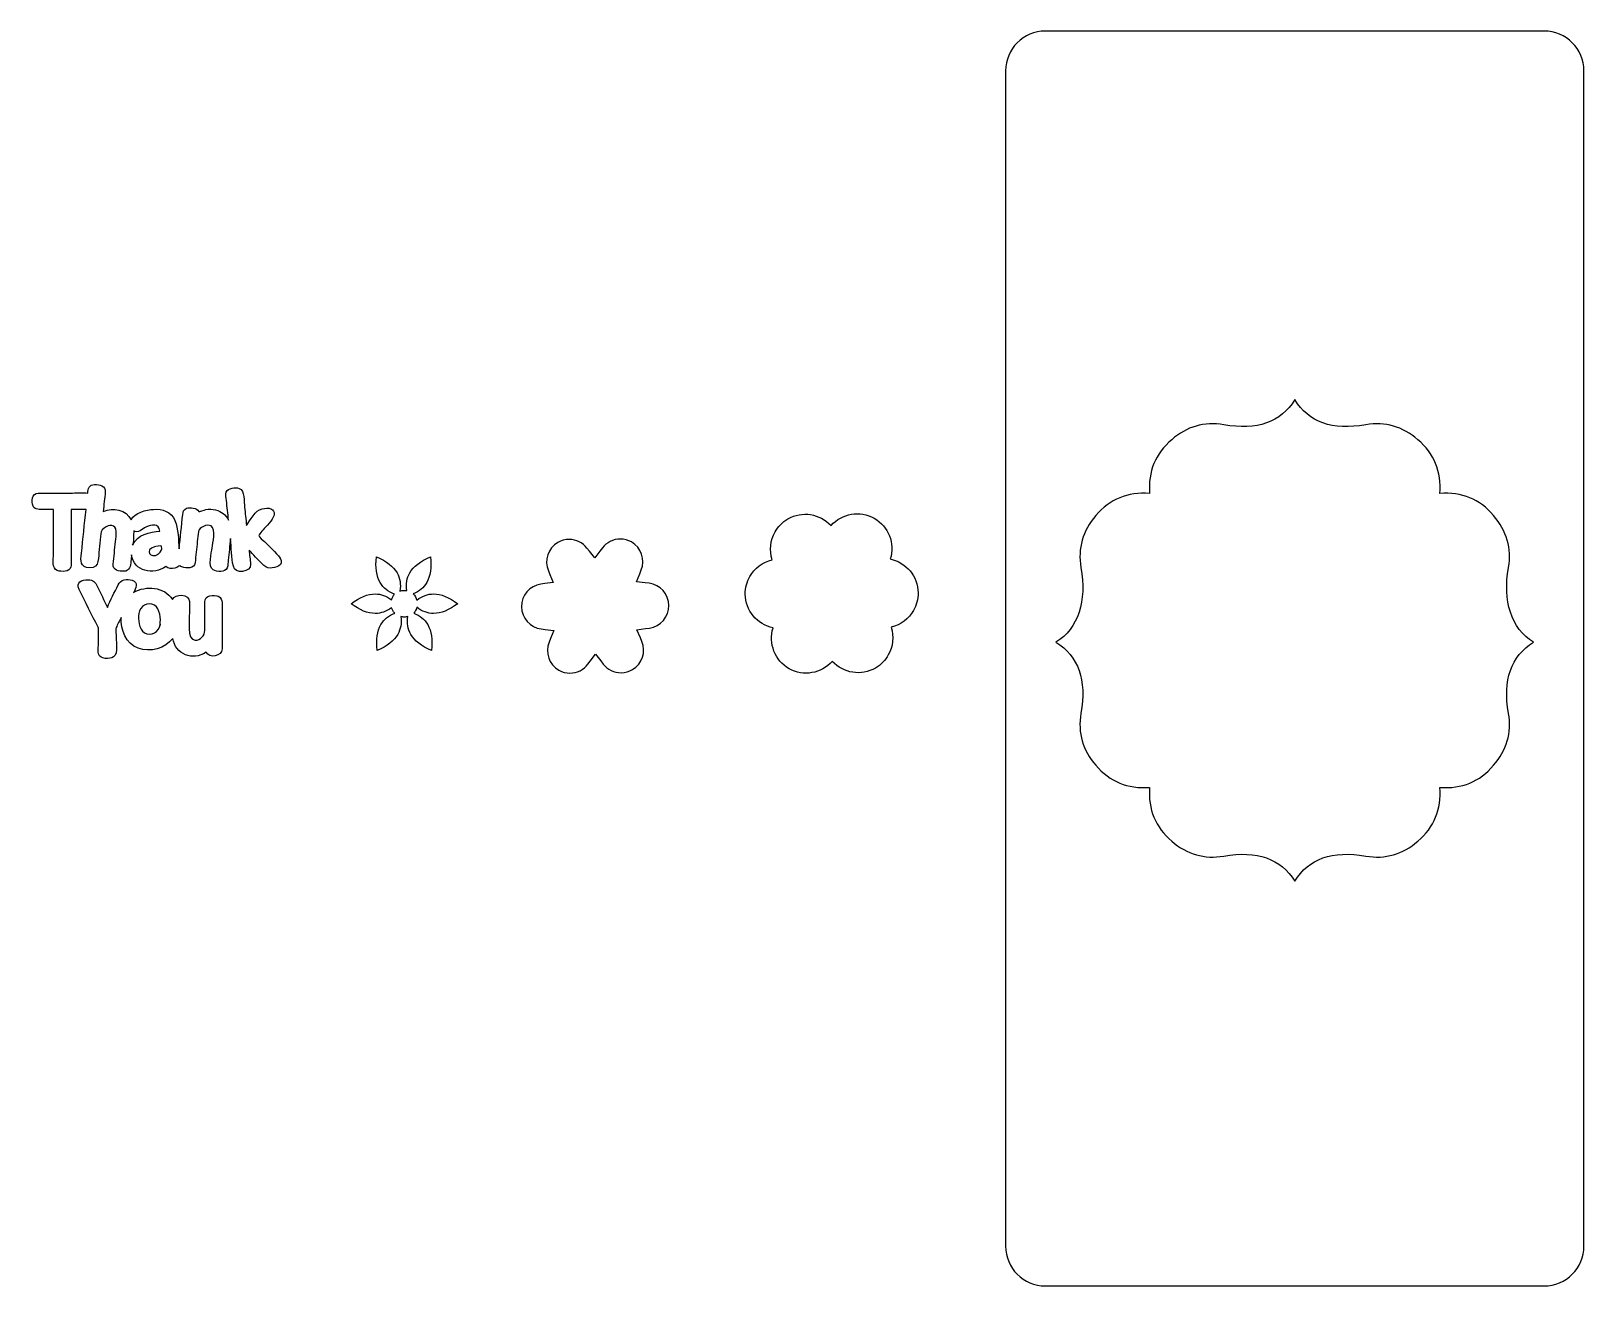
# Model space of a CAD drawing. Header units: centimetres. Extents: x -6.2 to 6.2, y -5 to 5.
import ezdxf

# ---------------------------------------------------------------- set-up
doc = ezdxf.new("R2010")
doc.units = ezdxf.units.CM
doc.header["$MEASUREMENT"] = 0
doc.layers.add('Layer 1', color=7, linetype='Continuous')

msp = doc.modelspace()

# ---------------------------------------------------------------- linework, layer by layer
at = {"layer": 'Layer 1', "color": 243}
for points, knots in [([(6.19535, -4.68368), (6.19535, -4.85905), (6.05319, -5.00118), (5.87785, -5.00118), (5.87785, -5.00118), (5.87785, -5.00118), (1.90095, -5.00118), (1.90095, -5.00118), (1.90095, -5.00118), (1.72558, -5.00118), (1.58345, -4.85905), (1.58345, -4.68368), (1.58345, -4.68368), (1.58345, -4.68368), (1.58345, 4.68257), (1.58345, 4.68257), (1.58345, 4.68257), (1.58345, 4.85791), (1.72558, 5.00007), (1.90095, 5.00007), (1.90095, 5.00007), (1.90095, 5.00007), (5.87788, 5.00007), (5.87788, 5.00007), (5.87788, 5.00007), (6.05322, 5.00007), (6.19538, 4.85791), (6.19538, 4.68257), (6.19538, 4.68257), (6.19538, 4.68257), (6.19538, -4.68368), (6.19538, -4.68368), (6.19538, -4.68368), (6.19538, -4.68368), (6.19535, -4.68368), (6.19535, -4.68368)], [0, 0, 0, 0, 0.1, 0.1, 0.1, 0.1, 0.2, 0.2, 0.2, 0.2, 0.3, 0.3, 0.3, 0.3, 0.4, 0.4, 0.4, 0.4, 0.5, 0.5, 0.5, 0.5, 0.6, 0.6, 0.6, 0.6, 0.7, 0.7, 0.7, 0.7, 0.8, 0.8, 0.8, 0.8, 1, 1, 1, 1]), ([(-4.2014, 0.79909), (-4.23421, 0.84814), (-4.2857, 0.88968), (-4.32615, 0.93215), (-4.32615, 0.93215), (-4.33337, 0.93969), (-4.36994, 0.96787), (-4.37052, 0.97872), (-4.37052, 0.97872), (-4.37123, 0.99325), (-4.32364, 1.03661), (-4.31459, 1.0478), (-4.31459, 1.0478), (-4.29805, 1.0682), (-4.27945, 1.08804), (-4.2645, 1.10966), (-4.2645, 1.10966), (-4.24595, 1.13411), (-4.23809, 1.17369), (-4.27106, 1.19089), (-4.27106, 1.19089), (-4.29236, 1.20195), (-4.32234, 1.19703), (-4.34477, 1.19269), (-4.34477, 1.19269), (-4.40028, 1.18184), (-4.43841, 1.10014), (-4.46904, 1.05839), (-4.46904, 1.05839), (-4.47425, 1.10779), (-4.47944, 1.15724), (-4.48465, 1.20669), (-4.48465, 1.20669), (-4.48849, 1.24339), (-4.48118, 1.34152), (-4.52749, 1.35557), (-4.52749, 1.35557), (-4.5572, 1.3656), (-4.61581, 1.35888), (-4.62996, 1.32641), (-4.62996, 1.32641), (-4.63832, 1.3071), (-4.63089, 1.27913), (-4.62882, 1.25918), (-4.62882, 1.25918), (-4.62329, 1.20692), (-4.61781, 1.1547), (-4.61234, 1.10244), (-4.61234, 1.10244), (-4.63306, 1.1443), (-4.66986, 1.17266), (-4.71534, 1.18361), (-4.71534, 1.18361), (-4.74114, 1.18975), (-4.76778, 1.19126), (-4.79379, 1.18615), (-4.79379, 1.18615), (-4.80257, 1.18446), (-4.84774, 1.16559), (-4.84991, 1.17017), (-4.84991, 1.17017), (-4.86475, 1.20065), (-4.91849, 1.20753), (-4.94751, 1.19673), (-4.94751, 1.19673), (-4.97061, 1.18768), (-4.97521, 1.16778), (-4.97749, 1.14625), (-4.97749, 1.14625), (-4.98699, 1.05534), (-4.99657, 0.96445), (-5.00612, 0.87349), (-5.00612, 0.87349), (-5.01371, 0.94538), (-5.01109, 1.03235), (-5.03951, 1.09974), (-5.03951, 1.09974), (-5.06875, 1.16951), (-5.13955, 1.19266), (-5.21025, 1.18811), (-5.21025, 1.18811), (-5.26544, 1.18454), (-5.36347, 1.16242), (-5.38874, 1.1045), (-5.38874, 1.1045), (-5.42941, 1.18496), (-5.53281, 1.20864), (-5.61163, 1.17194), (-5.61163, 1.17194), (-5.60615, 1.22398), (-5.60068, 1.27597), (-5.5952, 1.32804), (-5.5952, 1.32804), (-5.58999, 1.37765), (-5.64301, 1.38508), (-5.6801, 1.38596), (-5.6801, 1.38596), (-5.72476, 1.38503), (-5.73116, 1.35305), (-5.73497, 1.31635), (-5.73497, 1.31635), (-5.7777, 1.32611), (-5.83001, 1.31775), (-5.87335, 1.31775), (-5.87335, 1.31775), (-5.94426, 1.31775), (-6.01519, 1.31775), (-6.0861, 1.31775), (-6.0861, 1.31775), (-6.10052, 1.31775), (-6.11499, 1.31775), (-6.12947, 1.31775), (-6.12947, 1.31775), (-6.17979, 1.31775), (-6.18699, 1.24928), (-6.17077, 1.21398), (-6.17077, 1.21398), (-6.15489, 1.18152), (-6.1165, 1.188), (-6.08684, 1.188), (-6.08684, 1.188), (-6.08115, 1.188), (-6.00784, 1.18832), (-6.00784, 1.18774), (-6.00784, 1.18774), (-6.00784, 1.06796), (-6.00784, 0.94811), (-6.00784, 0.82833), (-6.00784, 0.82833), (-6.00784, 0.79248), (-6.02221, 0.71541), (-5.97755, 0.70027), (-5.97755, 0.70027), (-5.94514, 0.68889), (-5.88098, 0.68823), (-5.86883, 0.72932), (-5.86883, 0.72932), (-5.86465, 0.74358), (-5.86703, 0.76147), (-5.86703, 0.77605), (-5.86703, 0.77605), (-5.86703, 0.88464), (-5.86703, 0.99325), (-5.86703, 1.10183), (-5.86703, 1.10183), (-5.86703, 1.13046), (-5.86703, 1.15914), (-5.86703, 1.18777), (-5.86703, 1.18777), (-5.86703, 1.18833), (-5.7599, 1.18803), (-5.74852, 1.18803), (-5.74852, 1.18803), (-5.76077, 1.0713), (-5.77307, 0.95451), (-5.78538, 0.83777), (-5.78538, 0.83777), (-5.79173, 0.77721), (-5.79932, 0.72635), (-5.71757, 0.72244), (-5.71757, 0.72244), (-5.63862, 0.71866), (-5.64957, 0.81121), (-5.64367, 0.86714), (-5.64367, 0.86714), (-5.63994, 0.90238), (-5.63629, 0.93757), (-5.63256, 0.97276), (-5.63256, 0.97276), (-5.62899, 1.00639), (-5.63235, 1.01668), (-5.60414, 1.03864), (-5.60414, 1.03864), (-5.56511, 1.06893), (-5.5118, 1.07306), (-5.50751, 1.01186), (-5.50751, 1.01186), (-5.50571, 0.98551), (-5.5105, 0.95786), (-5.5133, 0.93161), (-5.5133, 0.93161), (-5.51965, 0.87115), (-5.52597, 0.81075), (-5.53232, 0.75026), (-5.53232, 0.75026), (-5.53708, 0.70531), (-5.4826, 0.69197), (-5.44773, 0.6948), (-5.44773, 0.6948), (-5.39719, 0.69522), (-5.39518, 0.73708), (-5.39114, 0.77558), (-5.39114, 0.77558), (-5.38939, 0.79196), (-5.38767, 0.80828), (-5.38598, 0.82466), (-5.38598, 0.82466), (-5.36897, 0.69189), (-5.20863, 0.66168), (-5.11235, 0.73272), (-5.11235, 0.73272), (-5.09494, 0.71266), (-5.06414, 0.7151), (-5.04057, 0.71949), (-5.04057, 0.71949), (-5.02869, 0.72177), (-5.01726, 0.72632), (-5.00821, 0.73462), (-5.00821, 0.73462), (-4.99781, 0.74444), (-4.99678, 0.73409), (-4.98429, 0.72957), (-4.98429, 0.72957), (-4.94987, 0.7169), (-4.88436, 0.71364), (-4.87917, 0.76312), (-4.87917, 0.76312), (-4.87322, 0.81929), (-4.86729, 0.87552), (-4.86139, 0.93174), (-4.86139, 0.93174), (-4.85861, 0.95825), (-4.85581, 0.98476), (-4.85303, 1.01127), (-4.85303, 1.01127), (-4.84956, 1.0444), (-4.77956, 1.07345), (-4.75169, 1.05583), (-4.75169, 1.05583), (-4.71158, 1.03051), (-4.73912, 0.91962), (-4.74333, 0.88044), (-4.74333, 0.88044), (-4.74735, 0.84168), (-4.77905, 0.73204), (-4.7347, 0.70695), (-4.7347, 0.70695), (-4.70546, 0.68933), (-4.63961, 0.68467), (-4.62328, 0.72224), (-4.62328, 0.72224), (-4.61547, 0.74028), (-4.61677, 0.76529), (-4.61476, 0.78426), (-4.61476, 0.78426), (-4.60881, 0.84109), (-4.60283, 0.8979), (-4.59687, 0.95463), (-4.59687, 0.95463), (-4.58944, 0.88377), (-4.59171, 0.80374), (-4.57377, 0.73489), (-4.57377, 0.73489), (-4.56596, 0.67031), (-4.42986, 0.68486), (-4.43677, 0.75071), (-4.43677, 0.75071), (-4.44069, 0.78812), (-4.44463, 0.82553), (-4.44854, 0.86289), (-4.44854, 0.86289), (-4.41396, 0.8263), (-4.3794, 0.78965), (-4.34482, 0.75303), (-4.34482, 0.75303), (-4.32548, 0.73252), (-4.3095, 0.72141), (-4.27984, 0.7198), (-4.27984, 0.7198), (-4.23886, 0.72104), (-4.16264, 0.74218), (-4.2014, 0.79909), (-4.2014, 0.79909), (-4.20404, 0.80306), (-4.19658, 0.79206), (-4.2014, 0.79909)], [0, 0, 0, 0, 0.01428571, 0.01428571, 0.01428571, 0.01428571, 0.02857143, 0.02857143, 0.02857143, 0.02857143, 0.04285714, 0.04285714, 0.04285714, 0.04285714, 0.05714286, 0.05714286, 0.05714286, 0.05714286, 0.07142857, 0.07142857, 0.07142857, 0.07142857, 0.08571429, 0.08571429, 0.08571429, 0.08571429, 0.1, 0.1, 0.1, 0.1, 0.11428571, 0.11428571, 0.11428571, 0.11428571, 0.12857143, 0.12857143, 0.12857143, 0.12857143, 0.14285714, 0.14285714, 0.14285714, 0.14285714, 0.15714286, 0.15714286, 0.15714286, 0.15714286, 0.17142857, 0.17142857, 0.17142857, 0.17142857, 0.18571429, 0.18571429, 0.18571429, 0.18571429, 0.2, 0.2, 0.2, 0.2, 0.21428571, 0.21428571, 0.21428571, 0.21428571, 0.22857143, 0.22857143, 0.22857143, 0.22857143, 0.24285714, 0.24285714, 0.24285714, 0.24285714, 0.25714286, 0.25714286, 0.25714286, 0.25714286, 0.27142857, 0.27142857, 0.27142857, 0.27142857, 0.28571429, 0.28571429, 0.28571429, 0.28571429, 0.3, 0.3, 0.3, 0.3, 0.31428571, 0.31428571, 0.31428571, 0.31428571, 0.32857143, 0.32857143, 0.32857143, 0.32857143, 0.34285714, 0.34285714, 0.34285714, 0.34285714, 0.35714286, 0.35714286, 0.35714286, 0.35714286, 0.37142857, 0.37142857, 0.37142857, 0.37142857, 0.38571429, 0.38571429, 0.38571429, 0.38571429, 0.4, 0.4, 0.4, 0.4, 0.41428571, 0.41428571, 0.41428571, 0.41428571, 0.42857143, 0.42857143, 0.42857143, 0.42857143, 0.44285714, 0.44285714, 0.44285714, 0.44285714, 0.45714286, 0.45714286, 0.45714286, 0.45714286, 0.47142857, 0.47142857, 0.47142857, 0.47142857, 0.48571429, 0.48571429, 0.48571429, 0.48571429, 0.5, 0.5, 0.5, 0.5, 0.51428571, 0.51428571, 0.51428571, 0.51428571, 0.52857143, 0.52857143, 0.52857143, 0.52857143, 0.54285714, 0.54285714, 0.54285714, 0.54285714, 0.55714286, 0.55714286, 0.55714286, 0.55714286, 0.57142857, 0.57142857, 0.57142857, 0.57142857, 0.58571429, 0.58571429, 0.58571429, 0.58571429, 0.6, 0.6, 0.6, 0.6, 0.61428571, 0.61428571, 0.61428571, 0.61428571, 0.62857143, 0.62857143, 0.62857143, 0.62857143, 0.64285714, 0.64285714, 0.64285714, 0.64285714, 0.65714286, 0.65714286, 0.65714286, 0.65714286, 0.67142857, 0.67142857, 0.67142857, 0.67142857, 0.68571429, 0.68571429, 0.68571429, 0.68571429, 0.7, 0.7, 0.7, 0.7, 0.71428571, 0.71428571, 0.71428571, 0.71428571, 0.72857143, 0.72857143, 0.72857143, 0.72857143, 0.74285714, 0.74285714, 0.74285714, 0.74285714, 0.75714286, 0.75714286, 0.75714286, 0.75714286, 0.77142857, 0.77142857, 0.77142857, 0.77142857, 0.78571429, 0.78571429, 0.78571429, 0.78571429, 0.8, 0.8, 0.8, 0.8, 0.81428571, 0.81428571, 0.81428571, 0.81428571, 0.82857143, 0.82857143, 0.82857143, 0.82857143, 0.84285714, 0.84285714, 0.84285714, 0.84285714, 0.85714286, 0.85714286, 0.85714286, 0.85714286, 0.87142857, 0.87142857, 0.87142857, 0.87142857, 0.88571429, 0.88571429, 0.88571429, 0.88571429, 0.9, 0.9, 0.9, 0.9, 0.91428571, 0.91428571, 0.91428571, 0.91428571, 0.92857143, 0.92857143, 0.92857143, 0.92857143, 0.94285714, 0.94285714, 0.94285714, 0.94285714, 0.95714286, 0.95714286, 0.95714286, 0.95714286, 0.97142857, 0.97142857, 0.97142857, 0.97142857, 1, 1, 1, 1]), ([(0.66432, 0.79259), (0.70123, 0.91657), (0.6513, 1.05225), (0.53653, 1.11726), (0.53653, 1.11726), (0.42191, 1.18227), (0.27975, 1.15533), (0.1922, 1.05995), (0.1922, 1.05995), (0.10346, 1.15369), (-0.03875, 1.17854), (-0.15231, 1.11189), (-0.15231, 1.11189), (-0.19613, 1.08615), (-0.23065, 1.04998), (-0.25436, 1.00807), (-0.25436, 1.00807), (-0.29204, 0.94177), (-0.30029, 0.86168), (-0.27703, 0.78638), (-0.27703, 0.78638), (-0.35352, 0.76762), (-0.41805, 0.71926), (-0.45562, 0.65284), (-0.45562, 0.65284), (-0.47919, 0.61109), (-0.49256, 0.56283), (-0.49216, 0.51213), (-0.49216, 0.51213), (-0.49086, 0.38066), (-0.39646, 0.27157), (-0.27031, 0.24337), (-0.27031, 0.24337), (-0.3073, 0.11939), (-0.25735, -0.01661), (-0.14267, -0.08159), (-0.14267, -0.08159), (-0.02768, -0.14681), (0.11443, -0.11958), (0.20166, -0.02412), (0.20166, -0.02412), (0.29064, -0.11757), (0.43285, -0.14268), (0.54623, -0.07632), (0.54623, -0.07632), (0.59005, -0.05052), (0.62457, -0.01435), (0.6482, 0.0275), (0.6482, 0.0275), (0.68577, 0.0937), (0.69413, 0.17379), (0.67109, 0.24925), (0.67109, 0.24925), (0.74758, 0.26806), (0.81195, 0.31637), (0.84937, 0.38252), (0.84937, 0.38252), (0.87313, 0.42443), (0.88646, 0.47264), (0.88612, 0.5236), (0.88612, 0.5236), (0.88469, 0.65537), (0.79015, 0.76457), (0.66432, 0.79259)], [0, 0, 0, 0, 0.05882353, 0.05882353, 0.05882353, 0.05882353, 0.11764706, 0.11764706, 0.11764706, 0.11764706, 0.17647059, 0.17647059, 0.17647059, 0.17647059, 0.23529412, 0.23529412, 0.23529412, 0.23529412, 0.29411765, 0.29411765, 0.29411765, 0.29411765, 0.35294118, 0.35294118, 0.35294118, 0.35294118, 0.41176471, 0.41176471, 0.41176471, 0.41176471, 0.47058824, 0.47058824, 0.47058824, 0.47058824, 0.52941176, 0.52941176, 0.52941176, 0.52941176, 0.58823529, 0.58823529, 0.58823529, 0.58823529, 0.64705882, 0.64705882, 0.64705882, 0.64705882, 0.70588235, 0.70588235, 0.70588235, 0.70588235, 0.76470588, 0.76470588, 0.76470588, 0.76470588, 0.82352941, 0.82352941, 0.82352941, 0.82352941, 0.88235294, 0.88235294, 0.88235294, 0.88235294, 1, 1, 1, 1]), ([(-5.37692, 0.903), (-5.37041, 0.91792), (-5.36824, 0.9906), (-5.3688, 1.01767), (-5.3688, 1.01767), (-5.33382, 0.99301), (-5.3012, 1.03138), (-5.27133, 1.04625), (-5.27133, 1.04625), (-5.22564, 1.06914), (-5.16735, 1.07721), (-5.15925, 1.01503), (-5.15925, 1.01503), (-5.24039, 1.00682), (-5.34141, 0.98735), (-5.37692, 0.903), (-5.37692, 0.903), (-5.37737, 0.90191), (-5.36776, 0.92472), (-5.37692, 0.903)], [0, 0, 0, 0, 0.16666667, 0.16666667, 0.16666667, 0.16666667, 0.33333333, 0.33333333, 0.33333333, 0.33333333, 0.5, 0.5, 0.5, 0.5, 0.66666667, 0.66666667, 0.66666667, 0.66666667, 1, 1, 1, 1]), ([(-5.1734, 0.83211), (-5.23473, 0.78663), (-5.28439, 0.87), (-5.20322, 0.88974), (-5.20322, 0.88974), (-5.19938, 0.89061), (-5.14721, 0.90106), (-5.14657, 0.89485), (-5.14657, 0.89485), (-5.14329, 0.86347), (-5.14546, 0.8531), (-5.1734, 0.83211), (-5.1734, 0.83211), (-5.18332, 0.82476), (-5.16395, 0.83923), (-5.1734, 0.83211)], [0, 0, 0, 0, 0.2, 0.2, 0.2, 0.2, 0.4, 0.4, 0.4, 0.4, 0.6, 0.6, 0.6, 0.6, 1, 1, 1, 1]), ([(-2.09079, 0.5965), (-2.09079, 0.5965), (-2.02279, 0.60626), (-2.02279, 0.60626), (-2.02279, 0.60626), (-2.02279, 0.60626), (-2.04957, 0.66952), (-2.04957, 0.66952), (-2.04957, 0.66952), (-2.04957, 0.66952), (-2.06193, 0.69868), (-2.06193, 0.69868), (-2.06193, 0.69868), (-2.0967, 0.78115), (-2.06436, 0.8778), (-1.98679, 0.92347), (-1.98679, 0.92347), (-1.9593, 0.93958), (-1.92787, 0.94818), (-1.89588, 0.94813), (-1.89588, 0.94813), (-1.83987, 0.94813), (-1.7883, 0.92318), (-1.75422, 0.87955), (-1.75422, 0.87955), (-1.75422, 0.87955), (-1.73469, 0.8546), (-1.73469, 0.8546), (-1.73469, 0.8546), (-1.73469, 0.8546), (-1.69236, 0.80055), (-1.69236, 0.80055), (-1.69236, 0.80055), (-1.69236, 0.80055), (-1.65087, 0.85527), (-1.65087, 0.85527), (-1.65087, 0.85527), (-1.65087, 0.85527), (-1.63163, 0.88054), (-1.63163, 0.88054), (-1.63163, 0.88054), (-1.59813, 0.92488), (-1.54456, 0.9514), (-1.48828, 0.9514), (-1.48828, 0.9514), (-1.45722, 0.9514), (-1.42661, 0.94328), (-1.39962, 0.92804), (-1.39962, 0.92804), (-1.32133, 0.8837), (-1.2876, 0.78773), (-1.32101, 0.70489), (-1.32101, 0.70489), (-1.32101, 0.70489), (-1.333, 0.67544), (-1.333, 0.67544), (-1.333, 0.67544), (-1.333, 0.67544), (-1.35893, 0.61157), (-1.35893, 0.61157), (-1.35893, 0.61157), (-1.35893, 0.61157), (-1.29051, 0.60305), (-1.29051, 0.60305), (-1.29051, 0.60305), (-1.29051, 0.60305), (-1.25895, 0.59908), (-1.25895, 0.59908), (-1.25895, 0.59908), (-1.17016, 0.58807), (-1.1025, 0.5119), (-1.10168, 0.42194), (-1.10168, 0.42194), (-1.10097, 0.33188), (-1.1673, 0.25462), (-1.25585, 0.24216), (-1.25585, 0.24216), (-1.25585, 0.24216), (-1.28718, 0.23782), (-1.28718, 0.23782), (-1.28718, 0.23782), (-1.28718, 0.23782), (-1.35544, 0.22832), (-1.35544, 0.22832), (-1.35544, 0.22832), (-1.35544, 0.22832), (-1.32866, 0.16487), (-1.32866, 0.16487), (-1.32866, 0.16487), (-1.32866, 0.16487), (-1.31641, 0.13582), (-1.31641, 0.13582), (-1.31641, 0.13582), (-1.28167, 0.05293), (-1.31387, -0.04389), (-1.39123, -0.08939), (-1.39123, -0.08939), (-1.41856, -0.1054), (-1.44986, -0.11384), (-1.48174, -0.11384), (-1.48174, -0.11384), (-1.53786, -0.11384), (-1.58974, -0.08878), (-1.62406, -0.0451), (-1.62406, -0.0451), (-1.62406, -0.0451), (-1.64364, -0.02007), (-1.64364, -0.02007), (-1.64364, -0.02007), (-1.64364, -0.02007), (-1.68616, 0.0342), (-1.68616, 0.0342), (-1.68616, 0.0342), (-1.68616, 0.0342), (-1.72754, -0.02089), (-1.72754, -0.02089), (-1.72754, -0.02089), (-1.72754, -0.02089), (-1.74667, -0.04632), (-1.74667, -0.04632), (-1.74667, -0.04632), (-1.78006, -0.09066), (-1.83353, -0.11718), (-1.88981, -0.11718), (-1.88981, -0.11718), (-1.92087, -0.11718), (-1.95156, -0.10906), (-1.97858, -0.09376), (-1.97858, -0.09376), (-2.05676, -0.04947), (-2.09047, 0.0466), (-2.05698, 0.1296), (-2.05698, 0.1296), (-2.05698, 0.1296), (-2.0451, 0.15894), (-2.0451, 0.15894), (-2.0451, 0.15894), (-2.0451, 0.15894), (-2.0192, 0.2227), (-2.0192, 0.2227), (-2.0192, 0.2227), (-2.0192, 0.2227), (-2.08746, 0.23133), (-2.08746, 0.23133), (-2.08746, 0.23133), (-2.08746, 0.23133), (-2.11897, 0.2353), (-2.11897, 0.2353), (-2.11897, 0.2353), (-2.20792, 0.24652), (-2.27563, 0.32259), (-2.2764, 0.4122), (-2.2764, 0.4122), (-2.27701, 0.50221), (-2.21062, 0.57958), (-2.12186, 0.59214), (-2.12186, 0.59214), (-2.12186, 0.59214), (-2.09079, 0.5965), (-2.09079, 0.5965)], [0, 0, 0, 0, 0.02439024, 0.02439024, 0.02439024, 0.02439024, 0.04878049, 0.04878049, 0.04878049, 0.04878049, 0.07317073, 0.07317073, 0.07317073, 0.07317073, 0.09756098, 0.09756098, 0.09756098, 0.09756098, 0.12195122, 0.12195122, 0.12195122, 0.12195122, 0.14634146, 0.14634146, 0.14634146, 0.14634146, 0.17073171, 0.17073171, 0.17073171, 0.17073171, 0.19512195, 0.19512195, 0.19512195, 0.19512195, 0.2195122, 0.2195122, 0.2195122, 0.2195122, 0.24390244, 0.24390244, 0.24390244, 0.24390244, 0.26829268, 0.26829268, 0.26829268, 0.26829268, 0.29268293, 0.29268293, 0.29268293, 0.29268293, 0.31707317, 0.31707317, 0.31707317, 0.31707317, 0.34146341, 0.34146341, 0.34146341, 0.34146341, 0.36585366, 0.36585366, 0.36585366, 0.36585366, 0.3902439, 0.3902439, 0.3902439, 0.3902439, 0.41463415, 0.41463415, 0.41463415, 0.41463415, 0.43902439, 0.43902439, 0.43902439, 0.43902439, 0.46341463, 0.46341463, 0.46341463, 0.46341463, 0.48780488, 0.48780488, 0.48780488, 0.48780488, 0.51219512, 0.51219512, 0.51219512, 0.51219512, 0.53658537, 0.53658537, 0.53658537, 0.53658537, 0.56097561, 0.56097561, 0.56097561, 0.56097561, 0.58536585, 0.58536585, 0.58536585, 0.58536585, 0.6097561, 0.6097561, 0.6097561, 0.6097561, 0.63414634, 0.63414634, 0.63414634, 0.63414634, 0.65853659, 0.65853659, 0.65853659, 0.65853659, 0.68292683, 0.68292683, 0.68292683, 0.68292683, 0.70731707, 0.70731707, 0.70731707, 0.70731707, 0.73170732, 0.73170732, 0.73170732, 0.73170732, 0.75609756, 0.75609756, 0.75609756, 0.75609756, 0.7804878, 0.7804878, 0.7804878, 0.7804878, 0.80487805, 0.80487805, 0.80487805, 0.80487805, 0.82926829, 0.82926829, 0.82926829, 0.82926829, 0.85365854, 0.85365854, 0.85365854, 0.85365854, 0.87804878, 0.87804878, 0.87804878, 0.87804878, 0.90243902, 0.90243902, 0.90243902, 0.90243902, 0.92682927, 0.92682927, 0.92682927, 0.92682927, 0.95121951, 0.95121951, 0.95121951, 0.95121951, 1, 1, 1, 1]), ([(-2.97725, 0.35843), (-2.91809, 0.35843), (-2.85369, 0.38433), (-2.78392, 0.43619), (-2.78392, 0.43619), (-2.85369, 0.48807), (-2.91806, 0.51395), (-2.97725, 0.51395), (-2.97725, 0.51395), (-3.02421, 0.51395), (-3.06845, 0.49747), (-3.11002, 0.46505), (-3.11002, 0.46505), (-3.11544, 0.48418), (-3.12584, 0.50101), (-3.14, 0.51413), (-3.14, 0.51413), (-3.09169, 0.53392), (-3.0557, 0.5639), (-3.03237, 0.6043), (-3.03237, 0.6043), (-3.00282, 0.65552), (-2.993, 0.72418), (-3.00303, 0.8106), (-3.00303, 0.8106), (-3.08288, 0.77607), (-3.13749, 0.73329), (-3.16705, 0.68209), (-3.16705, 0.68209), (-3.19086, 0.64079), (-3.19861, 0.59356), (-3.19076, 0.54048), (-3.19076, 0.54048), (-3.19764, 0.54188), (-3.20476, 0.5426), (-3.21206, 0.5426), (-3.21206, 0.5426), (-3.22394, 0.5426), (-3.23513, 0.54022), (-3.24577, 0.53665), (-3.24577, 0.53665), (-3.23699, 0.59126), (-3.24453, 0.63978), (-3.26892, 0.68207), (-3.26892, 0.68207), (-3.29847, 0.73329), (-3.35306, 0.77613), (-3.43294, 0.81058), (-3.43294, 0.81058), (-3.44291, 0.72422), (-3.43315, 0.65551), (-3.4036, 0.60428), (-3.4036, 0.60428), (-3.37894, 0.5616), (-3.34021, 0.53065), (-3.28774, 0.51096), (-3.28774, 0.51096), (-3.29946, 0.49908), (-3.30795, 0.48429), (-3.31311, 0.46802), (-3.31311, 0.46802), (-3.35362, 0.49855), (-3.39661, 0.5139), (-3.4422, 0.5139), (-3.4422, 0.5139), (-3.50136, 0.5139), (-3.56576, 0.48805), (-3.63558, 0.43614), (-3.63558, 0.43614), (-3.56576, 0.38431), (-3.50138, 0.35838), (-3.4422, 0.35838), (-3.4422, 0.35838), (-3.39661, 0.35838), (-3.35362, 0.37378), (-3.31311, 0.40431), (-3.31311, 0.40431), (-3.3079, 0.38777), (-3.29927, 0.3728), (-3.28726, 0.36079), (-3.28726, 0.36079), (-3.33682, 0.341), (-3.37367, 0.31076), (-3.39738, 0.26969), (-3.39738, 0.26969), (-3.42693, 0.21847), (-3.43675, 0.14975), (-3.42672, 0.06334), (-3.42672, 0.06334), (-3.34687, 0.09792), (-3.29226, 0.1407), (-3.2627, 0.19195), (-3.2627, 0.19195), (-3.23889, 0.23315), (-3.23114, 0.28043), (-3.23899, 0.3335), (-3.23899, 0.3335), (-3.23031, 0.33128), (-3.2214, 0.32966), (-3.21203, 0.32966), (-3.21203, 0.32966), (-3.20163, 0.32966), (-3.19182, 0.33157), (-3.18237, 0.33437), (-3.18237, 0.33437), (-3.19039, 0.28092), (-3.18269, 0.2334), (-3.15874, 0.19194), (-3.15874, 0.19194), (-3.12919, 0.14066), (-3.07455, 0.09783), (-2.99472, 0.06338), (-2.99472, 0.06338), (-2.98469, 0.14974), (-2.99446, 0.21845), (-3.02406, 0.26968), (-3.02406, 0.26968), (-3.04803, 0.31133), (-3.08555, 0.34178), (-3.13614, 0.36157), (-3.13614, 0.36157), (-3.12378, 0.37414), (-3.11495, 0.38983), (-3.11, 0.40726), (-3.11, 0.40726), (-3.06848, 0.37486), (-3.02424, 0.35843), (-2.97725, 0.35843)], [0, 0, 0, 0, 0.03030303, 0.03030303, 0.03030303, 0.03030303, 0.06060606, 0.06060606, 0.06060606, 0.06060606, 0.09090909, 0.09090909, 0.09090909, 0.09090909, 0.12121212, 0.12121212, 0.12121212, 0.12121212, 0.15151515, 0.15151515, 0.15151515, 0.15151515, 0.18181818, 0.18181818, 0.18181818, 0.18181818, 0.21212121, 0.21212121, 0.21212121, 0.21212121, 0.24242424, 0.24242424, 0.24242424, 0.24242424, 0.27272727, 0.27272727, 0.27272727, 0.27272727, 0.3030303, 0.3030303, 0.3030303, 0.3030303, 0.33333333, 0.33333333, 0.33333333, 0.33333333, 0.36363636, 0.36363636, 0.36363636, 0.36363636, 0.39393939, 0.39393939, 0.39393939, 0.39393939, 0.42424242, 0.42424242, 0.42424242, 0.42424242, 0.45454545, 0.45454545, 0.45454545, 0.45454545, 0.48484848, 0.48484848, 0.48484848, 0.48484848, 0.51515152, 0.51515152, 0.51515152, 0.51515152, 0.54545455, 0.54545455, 0.54545455, 0.54545455, 0.57575758, 0.57575758, 0.57575758, 0.57575758, 0.60606061, 0.60606061, 0.60606061, 0.60606061, 0.63636364, 0.63636364, 0.63636364, 0.63636364, 0.66666667, 0.66666667, 0.66666667, 0.66666667, 0.6969697, 0.6969697, 0.6969697, 0.6969697, 0.72727273, 0.72727273, 0.72727273, 0.72727273, 0.75757576, 0.75757576, 0.75757576, 0.75757576, 0.78787879, 0.78787879, 0.78787879, 0.78787879, 0.81818182, 0.81818182, 0.81818182, 0.81818182, 0.84848485, 0.84848485, 0.84848485, 0.84848485, 0.87878788, 0.87878788, 0.87878788, 0.87878788, 0.90909091, 0.90909091, 0.90909091, 0.90909091, 0.93939394, 0.93939394, 0.93939394, 0.93939394, 1, 1, 1, 1]), ([(-4.69003, 0.49424), (-4.7289, 0.51316), (-4.80171, 0.50313), (-4.80171, 0.44995), (-4.80171, 0.44995), (-4.80171, 0.41627), (-4.80171, 0.38261), (-4.80171, 0.34888), (-4.80171, 0.34888), (-4.80171, 0.30686), (-4.80171, 0.2648), (-4.80171, 0.22273), (-4.80171, 0.22273), (-4.80171, 0.18392), (-4.83701, 0.14486), (-4.87897, 0.14486), (-4.87897, 0.14486), (-4.94609, 0.14491), (-4.92413, 0.31787), (-4.92413, 0.36044), (-4.92413, 0.36044), (-4.92413, 0.39145), (-4.92413, 0.42241), (-4.92413, 0.45336), (-4.92413, 0.45336), (-4.92413, 0.51403), (-5.04123, 0.51966), (-5.05936, 0.46929), (-5.05936, 0.46929), (-5.12389, 0.57145), (-5.27097, 0.58542), (-5.36932, 0.52443), (-5.36932, 0.52443), (-5.35315, 0.55674), (-5.32797, 0.6083), (-5.37996, 0.62323), (-5.37996, 0.62323), (-5.42362, 0.63569), (-5.47267, 0.62855), (-5.49312, 0.58608), (-5.49312, 0.58608), (-5.52185, 0.52639), (-5.55173, 0.46718), (-5.57863, 0.40667), (-5.57863, 0.40667), (-5.60411, 0.46387), (-5.63242, 0.51983), (-5.65957, 0.57627), (-5.65957, 0.57627), (-5.67481, 0.60789), (-5.6927, 0.62517), (-5.73032, 0.62654), (-5.73032, 0.62654), (-5.7816, 0.62839), (-5.83361, 0.60974), (-5.80324, 0.54912), (-5.80324, 0.54912), (-5.7531, 0.44913), (-5.70299, 0.34907), (-5.65285, 0.24908), (-5.65285, 0.24908), (-5.64769, 0.23884), (-5.65052, 0.22506), (-5.65052, 0.21389), (-5.65052, 0.21389), (-5.65052, 0.17664), (-5.65052, 0.13938), (-5.65052, 0.1021), (-5.65052, 0.1021), (-5.65052, 0.08159), (-5.65465, 0.05553), (-5.64861, 0.0354), (-5.64861, 0.0354), (-5.63604, -0.00672), (-5.56003, -0.00807), (-5.52923, 0.01198), (-5.52923, 0.01198), (-5.48922, 0.03807), (-5.50965, 0.15165), (-5.50965, 0.191), (-5.50965, 0.191), (-5.50965, 0.20449), (-5.51539, 0.23312), (-5.50912, 0.24558), (-5.50912, 0.24558), (-5.49589, 0.27199), (-5.48261, 0.29839), (-5.46938, 0.3248), (-5.46938, 0.3248), (-5.46922, 0.32517), (-5.46901, 0.32551), (-5.46885, 0.32583), (-5.46885, 0.32583), (-5.46933, 0.22738), (-5.43284, 0.11768), (-5.33248, 0.08109), (-5.33248, 0.08109), (-5.23879, 0.04688), (-5.11539, 0.07638), (-5.05742, 0.15999), (-5.05742, 0.15999), (-5.03628, 0.03193), (-4.89819, -0.02331), (-4.79035, 0.04929), (-4.79035, 0.04929), (-4.76688, -0.0041), (-4.66332, 0.0187), (-4.66332, 0.07628), (-4.66332, 0.07628), (-4.66332, 0.1197), (-4.66332, 0.16304), (-4.66332, 0.2064), (-4.66332, 0.2064), (-4.66332, 0.26527), (-4.66332, 0.32411), (-4.66332, 0.38298), (-4.66332, 0.38298), (-4.66336, 0.41802), (-4.6523, 0.47498), (-4.69003, 0.49424), (-4.69003, 0.49424), (-4.69622, 0.49723), (-4.68228, 0.49027), (-4.69003, 0.49424)], [0, 0, 0, 0, 0.03125, 0.03125, 0.03125, 0.03125, 0.0625, 0.0625, 0.0625, 0.0625, 0.09375, 0.09375, 0.09375, 0.09375, 0.125, 0.125, 0.125, 0.125, 0.15625, 0.15625, 0.15625, 0.15625, 0.1875, 0.1875, 0.1875, 0.1875, 0.21875, 0.21875, 0.21875, 0.21875, 0.25, 0.25, 0.25, 0.25, 0.28125, 0.28125, 0.28125, 0.28125, 0.3125, 0.3125, 0.3125, 0.3125, 0.34375, 0.34375, 0.34375, 0.34375, 0.375, 0.375, 0.375, 0.375, 0.40625, 0.40625, 0.40625, 0.40625, 0.4375, 0.4375, 0.4375, 0.4375, 0.46875, 0.46875, 0.46875, 0.46875, 0.5, 0.5, 0.5, 0.5, 0.53125, 0.53125, 0.53125, 0.53125, 0.5625, 0.5625, 0.5625, 0.5625, 0.59375, 0.59375, 0.59375, 0.59375, 0.625, 0.625, 0.625, 0.625, 0.65625, 0.65625, 0.65625, 0.65625, 0.6875, 0.6875, 0.6875, 0.6875, 0.71875, 0.71875, 0.71875, 0.71875, 0.75, 0.75, 0.75, 0.75, 0.78125, 0.78125, 0.78125, 0.78125, 0.8125, 0.8125, 0.8125, 0.8125, 0.84375, 0.84375, 0.84375, 0.84375, 0.875, 0.875, 0.875, 0.875, 0.90625, 0.90625, 0.90625, 0.90625, 0.9375, 0.9375, 0.9375, 0.9375, 1, 1, 1, 1]), ([(-5.15821, 0.26908), (-5.16628, 0.21198), (-5.22952, 0.17301), (-5.28317, 0.20521), (-5.28317, 0.20521), (-5.32855, 0.23244), (-5.33458, 0.31223), (-5.32778, 0.35885), (-5.32778, 0.35885), (-5.31937, 0.41579), (-5.25708, 0.45627), (-5.20276, 0.42338), (-5.20276, 0.42338), (-5.1576, 0.396), (-5.15175, 0.31554), (-5.15821, 0.26908), (-5.15821, 0.26908), (-5.16022, 0.25464), (-5.15599, 0.28517), (-5.15821, 0.26908)], [0, 0, 0, 0, 0.16666667, 0.16666667, 0.16666667, 0.16666667, 0.33333333, 0.33333333, 0.33333333, 0.33333333, 0.5, 0.5, 0.5, 0.5, 0.66666667, 0.66666667, 0.66666667, 0.66666667, 1, 1, 1, 1])]:
    msp.add_open_spline(points, degree=3, knots=knots, dxfattribs=at)
at = {"layer": 'Layer 1', "color": 7}
msp.add_open_spline([(5.47523, 1.13869), (5.58006, 1.01484), (5.61972, 0.87678), (5.59432, 0.72438), (5.59432, 0.72438), (5.54669, 0.45763), (5.61345, 0.24017), (5.79442, 0.12912), (5.79442, 0.12912), (5.61344, 0.01797), (5.54672, -0.171), (5.59432, -0.43764), (5.59432, -0.43764), (5.61972, -0.59327), (5.58006, -0.73135), (5.47523, -0.85198), (5.47523, -0.85198), (5.36416, -0.98221), (5.22134, -1.04092), (5.04668, -1.02822), (5.04668, -1.02822), (5.05935, -1.20285), (5.00067, -1.34572), (4.87044, -1.45677), (4.87044, -1.45677), (4.74984, -1.5616), (4.61165, -1.60126), (4.4561, -1.57586), (4.4561, -1.57586), (4.18945, -1.52823), (4.00051, -1.59491), (3.88939, -1.77589), (3.88939, -1.77589), (3.77821, -1.59491), (3.58927, -1.52827), (3.32263, -1.57586), (3.32263, -1.57586), (3.17018, -1.60126), (3.03212, -1.5616), (2.90829, -1.45677), (2.90829, -1.45677), (2.77806, -1.34572), (2.71935, -1.20282), (2.73205, -1.02822), (2.73205, -1.02822), (2.5574, -1.04089), (2.41458, -0.98221), (2.30348, -0.85198), (2.30348, -0.85198), (2.19868, -0.73133), (2.15899, -0.59327), (2.18442, -0.43764), (2.18442, -0.43764), (2.23205, -0.17099), (2.1654, 0.01797), (1.98442, 0.12912), (1.98442, 0.12912), (2.1654, 0.24017), (2.23202, 0.45763), (2.18442, 0.72438), (2.18442, 0.72438), (2.15899, 0.87678), (2.19868, 1.01487), (2.30348, 1.13869), (2.30348, 1.13869), (2.41458, 1.26887), (2.55743, 1.32763), (2.73205, 1.31493), (2.73205, 1.31493), (2.71938, 1.48956), (2.77806, 1.63243), (2.90829, 1.74353), (2.90829, 1.74353), (3.02891, 1.84831), (3.16708, 1.88802), (3.32263, 1.86259), (3.32263, 1.86259), (3.58928, 1.81494), (3.77822, 1.88167), (3.88939, 2.06264), (3.88939, 2.06264), (4.00052, 1.88166), (4.18945, 1.81496), (4.4561, 1.86259), (4.4561, 1.86259), (4.61165, 1.88802), (4.74987, 1.8483), (4.87044, 1.74353), (4.87044, 1.74353), (5.00067, 1.63243), (5.05938, 1.48953), (5.04668, 1.31493), (5.04668, 1.31493), (5.22134, 1.32763), (5.36414, 1.26886), (5.47523, 1.13869)], degree=3, knots=[0, 0, 0, 0, 0.04, 0.04, 0.04, 0.04, 0.08, 0.08, 0.08, 0.08, 0.12, 0.12, 0.12, 0.12, 0.16, 0.16, 0.16, 0.16, 0.2, 0.2, 0.2, 0.2, 0.24, 0.24, 0.24, 0.24, 0.28, 0.28, 0.28, 0.28, 0.32, 0.32, 0.32, 0.32, 0.36, 0.36, 0.36, 0.36, 0.4, 0.4, 0.4, 0.4, 0.44, 0.44, 0.44, 0.44, 0.48, 0.48, 0.48, 0.48, 0.52, 0.52, 0.52, 0.52, 0.56, 0.56, 0.56, 0.56, 0.6, 0.6, 0.6, 0.6, 0.64, 0.64, 0.64, 0.64, 0.68, 0.68, 0.68, 0.68, 0.72, 0.72, 0.72, 0.72, 0.76, 0.76, 0.76, 0.76, 0.8, 0.8, 0.8, 0.8, 0.84, 0.84, 0.84, 0.84, 0.88, 0.88, 0.88, 0.88, 0.92, 0.92, 0.92, 0.92, 1, 1, 1, 1], dxfattribs=at)

doc.saveas('drawing.dxf')
